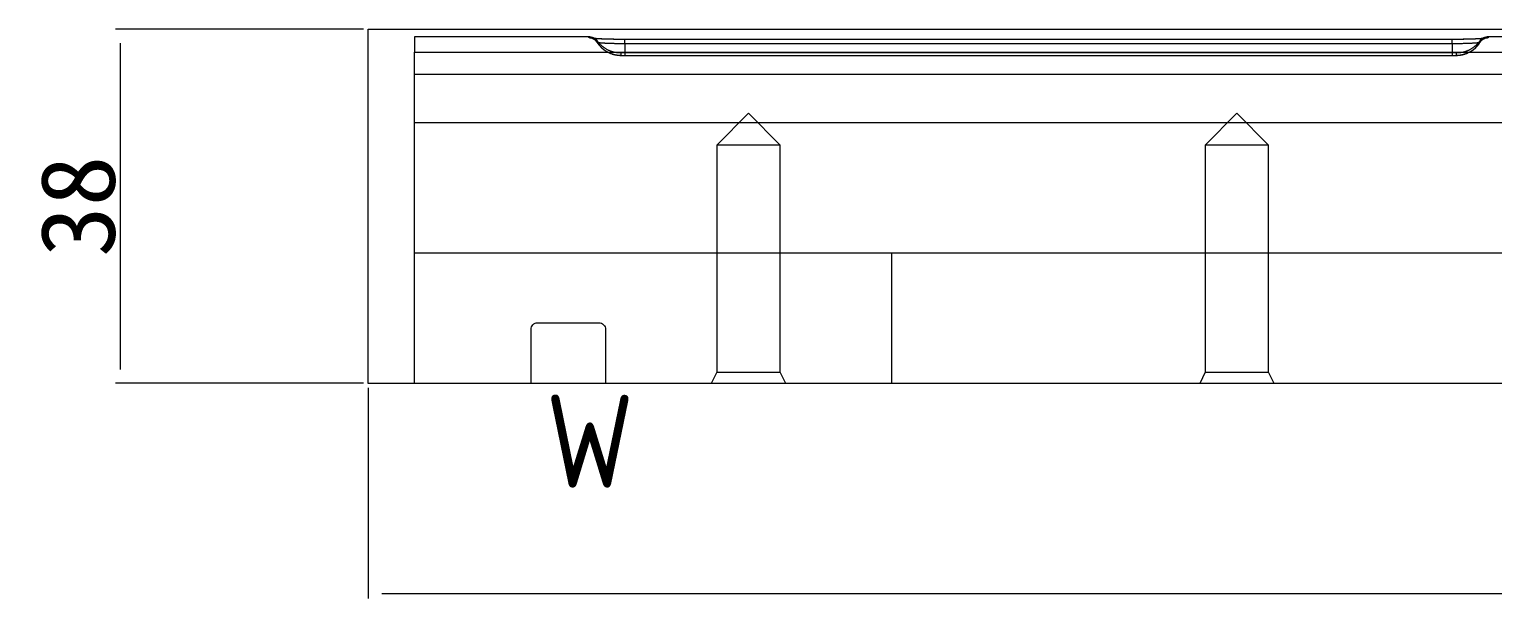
# Model space of a CAD drawing. Header units: millimetres. Extents: x 19685 to 20684, y 60589 to 61128.
# Drawn here: x 19685 to 19842.1, y 60976.4 to 61037.8 of the extents above; entities that cross this region are included whole.
import ezdxf

# ---------------------------------------------------------------- set-up
doc = ezdxf.new("R2010")
doc.units = ezdxf.units.MM
doc.linetypes.add('DASHED', pattern=[0])
doc.layers.add('dim', color=4, linetype='Continuous')
doc.layers.add('PUNCH', color=2, linetype='Continuous')
doc.styles.add('_PUG_ERP', font='txt')
doc.styles.add('gbenor', font='gbenor.shx', dxfattribs={"bigfont": 'gbcbig'})
doc.dimstyles.new('_PUG_ERP', dxfattribs={"dimtxt": 8, "dimasz": 1.5, "dimexe": 0.5, "dimexo": 0.5, "dimgap": 0.5, "dimtad": 1, "dimtxsty": '_PUG_ERP', "dimblk": 'CLOSEDBLANK', "dimcen": 0, "dimclrd": 4, "dimclre": 4, "dimclrt": 3, "dimazin": 3, "dimtfac": 1, "dimtmove": 0, "dimatfit": 3, "dimldrblk": 'CLOSEDBLANK', "dimlwd": 9, "dimlwe": 9})

# ---------------------------------------------------------------- blocks, each defined once
blk = doc.blocks.new('*D1267')
at = {"layer": 'Defpoints', "color": 0}
for p in [(19721.36, 60999.76), (20502.36, 60999.76), (19721.36, 60977.18)]:
    blk.add_point(p, dxfattribs=at)
at = {"layer": 'dim', "color": 4, "lineweight": 9}
for p, q in [((19721.36, 60999.26), (19721.36, 60976.68)), ((20502.36, 60999.26), (20502.36, 60976.68)), ((20500.86, 60977.18), (19722.86, 60977.18))]:
    blk.add_line(p, q, dxfattribs=at)
at = {"layer": 'dim', "color": 3, "lineweight": 18, "insert": (20111.86, 60981.68), "char_height": 8, "attachment_point": 5, "style": '_PUG_ERP'}
blk.add_mtext('781', dxfattribs=at)
blk = doc.blocks.new('_ClosedBlank')
blk = doc.blocks.new('*D1268')
at = {"layer": 'Defpoints', "color": 0}
for p in [(19721.36, 61037.76), (19694.74, 60999.76), (19721.36, 60999.76)]:
    blk.add_point(p, dxfattribs=at)
at = {"layer": 'dim', "color": 4, "lineweight": 9}
for p, q in [((19720.86, 61037.76), (19694.24, 61037.76)), ((19694.74, 61036.26), (19694.74, 61001.26)), ((19720.86, 60999.76), (19694.24, 60999.76))]:
    blk.add_line(p, q, dxfattribs=at)
at = {"layer": 'dim', "color": 3, "lineweight": 18, "insert": (19690.24, 61018.76), "char_height": 8, "attachment_point": 5, "rotation": 90, "style": '_PUG_ERP'}
blk.add_mtext('38', dxfattribs=at)

msp = doc.modelspace()

# ---------------------------------------------------------------- linework, layer by layer
at = {"layer": 'dim', "color": 252, "lineweight": 18}
msp.add_lwpolyline([(20502.361, 61037.755), (20502.361, 60999.755), (19721.361, 60999.755), (19721.361, 61037.755)], close=True, dxfattribs=at)
at = {"layer": 'PUNCH', "color": 151, "linetype": 'Continuous', "lineweight": 18}
for p, q in [((19745.189, 61036.936), (19726.361, 61036.936)), ((19726.361, 61036.936), (19726.361, 61036.93)), ((19726.361, 61036.93), (19726.361, 61035.317)), ((19837.774, 61036.668), (19748.948, 61036.668)), ((20496.48, 61036.936), (19841.533, 61036.936)), ((19726.361, 60999.755), (19726.361, 61035.317)), ((19726.361, 61035.317), (20496.48, 61035.317)), ((19738.861, 60999.755), (19726.361, 60999.755)), ((20229.861, 60999.755), (19746.861, 60999.755))]:
    msp.add_line(p, q, dxfattribs=at)
at = {"layer": 'PUNCH', "color": 155, "linetype": 'Continuous', "lineweight": 18}
for p, q in [((19745.085, 61036.93), (19726.361, 61036.93)), ((19745.085, 61036.868), (19745.085, 61036.93)), ((19748.948, 61036.666), (19748.948, 61036.668)), ((19837.774, 61036.666), (19748.948, 61036.666)), ((19837.774, 61036.666), (19837.774, 61036.668)), ((20496.48, 61036.93), (19841.638, 61036.93)), ((19841.638, 61036.93), (19841.638, 61036.868))]:
    msp.add_line(p, q, dxfattribs=at)
at = {"layer": 'PUNCH', "color": 155, "linetype": 'DASHED', "lineweight": 13, "ltscale": 0.700039}
for p, q in [((19745.936, 61036.555), (19745.936, 61036.394)), ((19748.948, 61036.236), (19748.948, 61036.668)), ((19748.948, 61036.236), (19748.948, 61034.943)), ((19748.948, 61036.236), (19837.774, 61036.236)), ((19837.774, 61036.236), (19837.774, 61036.668)), ((19837.774, 61036.236), (19837.774, 61034.943)), ((19840.786, 61036.394), (19840.786, 61036.555)), ((19748.489, 61035.211), (19748.489, 61034.971)), ((19748.948, 61034.947), (19837.774, 61034.947)), ((19838.233, 61034.971), (19838.233, 61035.211)), ((19726.361, 61032.936), (20496.48, 61032.936))]:
    msp.add_line(p, q, dxfattribs=at)
at = {"layer": 'PUNCH', "color": 151, "linetype": 'DASHED', "lineweight": 13, "ltscale": 0.700039}
for p, q in [((19838.233, 61035.211), (19748.489, 61035.211)), ((19748.948, 61034.943), (19837.774, 61034.943))]:
    msp.add_line(p, q, dxfattribs=at)
at = {"layer": 'PUNCH', "color": 5, "linetype": 'DASHED', "lineweight": 13, "ltscale": 0.700039}
for p, q in [((19762.211, 61028.738), (19758.808, 61025.335)), ((19765.614, 61025.335), (19762.211, 61028.738)), ((19814.661, 61028.738), (19811.258, 61025.335)), ((19818.064, 61025.335), (19814.661, 61028.738)), ((19758.808, 61025.335), (19758.808, 61000.949)), ((19762.211, 61025.335), (19758.808, 61025.335)), ((19765.614, 61025.335), (19762.211, 61025.335)), ((19765.614, 61000.949), (19765.614, 61025.335)), ((19811.258, 61025.335), (19811.258, 61000.949)), ((19814.661, 61025.335), (19811.258, 61025.335)), ((19818.064, 61025.335), (19814.661, 61025.335)), ((19818.064, 61000.949), (19818.064, 61025.335)), ((19758.808, 61000.949), (19758.211, 60999.755)), ((19758.808, 61000.949), (19765.614, 61000.949)), ((19766.211, 60999.755), (19765.614, 61000.949)), ((19811.258, 61000.949), (19810.661, 60999.755)), ((19811.258, 61000.949), (19818.064, 61000.949)), ((19818.661, 60999.755), (19818.064, 61000.949))]:
    msp.add_line(p, q, dxfattribs=at)
at = {"layer": 'PUNCH', "color": 2, "linetype": 'DASHED', "lineweight": 13, "ltscale": 0.700039}
for p, q in [((19726.361, 61027.755), (20496.48, 61027.755)), ((19726.361, 61013.755), (20229.861, 61013.755)), ((19777.561, 61013.755), (19777.561, 60999.755))]:
    msp.add_line(p, q, dxfattribs=at)
at = {"layer": 'PUNCH', "color": 151, "linetype": 'Continuous', "lineweight": 18}
for points in [[(19745.085, 61036.93), (19745.099, 61036.932), (19745.112, 61036.933), (19745.126, 61036.934), (19745.14, 61036.935), (19745.154, 61036.935), (19745.168, 61036.936), (19745.182, 61036.936), (19745.196, 61036.936), (19745.21, 61036.936), (19745.223, 61036.935), (19745.237, 61036.935), (19745.251, 61036.934), (19745.265, 61036.933), (19745.278, 61036.932), (19745.292, 61036.93), (19745.306, 61036.929), (19745.319, 61036.927), (19745.333, 61036.925), (19745.347, 61036.923), (19745.36, 61036.921), (19745.374, 61036.918), (19745.387, 61036.916), (19745.401, 61036.913), (19745.414, 61036.909), (19745.427, 61036.906), (19745.441, 61036.903), (19745.454, 61036.899), (19745.467, 61036.895), (19745.48, 61036.891), (19745.493, 61036.887), (19745.507, 61036.882), (19745.519, 61036.877), (19745.532, 61036.873), (19745.545, 61036.867), (19745.558, 61036.862), (19745.571, 61036.857), (19745.583, 61036.851), (19745.596, 61036.845), (19745.608, 61036.839), (19745.621, 61036.833), (19745.633, 61036.826), (19745.645, 61036.82), (19745.657, 61036.813), (19745.669, 61036.806), (19745.681, 61036.798), (19745.693, 61036.791), (19745.705, 61036.783), (19745.716, 61036.775), (19745.728, 61036.767), (19745.739, 61036.759)], [(19748.948, 61036.668), (19748.848, 61036.668), (19748.747, 61036.668), (19748.646, 61036.668), (19748.546, 61036.669), (19748.446, 61036.669), (19748.346, 61036.67), (19748.246, 61036.671), (19748.147, 61036.672), (19748.049, 61036.673), (19747.951, 61036.674), (19747.854, 61036.676), (19747.757, 61036.677), (19747.662, 61036.679), (19747.567, 61036.681), (19747.473, 61036.682), (19747.381, 61036.685), (19747.289, 61036.687), (19747.199, 61036.689), (19747.11, 61036.691), (19747.022, 61036.694), (19746.935, 61036.697), (19746.851, 61036.699), (19746.767, 61036.702), (19746.686, 61036.705), (19746.606, 61036.708), (19746.527, 61036.712), (19746.451, 61036.715), (19746.377, 61036.719), (19746.304, 61036.722), (19746.234, 61036.726), (19746.166, 61036.729), (19746.1, 61036.733), (19746.036, 61036.737), (19745.975, 61036.741), (19745.916, 61036.745), (19745.86, 61036.749), (19745.806, 61036.753), (19745.755, 61036.757), (19745.706, 61036.762), (19745.661, 61036.766), (19745.619, 61036.77), (19745.579, 61036.774), (19745.543, 61036.778), (19745.511, 61036.782), (19745.482, 61036.786), (19745.458, 61036.789), (19745.437, 61036.792), (19745.422, 61036.795), (19745.412, 61036.797), (19745.408, 61036.798)], [(19841.314, 61036.798), (19841.311, 61036.797), (19841.301, 61036.795), (19841.285, 61036.792), (19841.265, 61036.789), (19841.24, 61036.786), (19841.211, 61036.782), (19841.179, 61036.778), (19841.143, 61036.774), (19841.104, 61036.77), (19841.061, 61036.766), (19841.016, 61036.762), (19840.968, 61036.757), (19840.917, 61036.753), (19840.863, 61036.749), (19840.806, 61036.745), (19840.748, 61036.741), (19840.686, 61036.737), (19840.623, 61036.733), (19840.557, 61036.729), (19840.488, 61036.726), (19840.418, 61036.722), (19840.346, 61036.719), (19840.271, 61036.715), (19840.195, 61036.712), (19840.117, 61036.708), (19840.037, 61036.705), (19839.955, 61036.702), (19839.872, 61036.699), (19839.787, 61036.697), (19839.701, 61036.694), (19839.613, 61036.691), (19839.524, 61036.689), (19839.433, 61036.687), (19839.342, 61036.685), (19839.249, 61036.682), (19839.155, 61036.681), (19839.061, 61036.679), (19838.965, 61036.677), (19838.869, 61036.676), (19838.771, 61036.674), (19838.674, 61036.673), (19838.575, 61036.672), (19838.476, 61036.671), (19838.377, 61036.67), (19838.277, 61036.669), (19838.177, 61036.669), (19838.076, 61036.668), (19837.975, 61036.668), (19837.875, 61036.668), (19837.774, 61036.668)], [(19840.983, 61036.759), (19840.995, 61036.767), (19841.006, 61036.775), (19841.018, 61036.783), (19841.029, 61036.791), (19841.041, 61036.798), (19841.053, 61036.806), (19841.065, 61036.813), (19841.077, 61036.82), (19841.09, 61036.826), (19841.102, 61036.833), (19841.114, 61036.839), (19841.127, 61036.845), (19841.139, 61036.851), (19841.152, 61036.857), (19841.164, 61036.862), (19841.177, 61036.867), (19841.19, 61036.873), (19841.203, 61036.877), (19841.216, 61036.882), (19841.229, 61036.887), (19841.242, 61036.891), (19841.255, 61036.895), (19841.268, 61036.899), (19841.282, 61036.903), (19841.295, 61036.906), (19841.308, 61036.909), (19841.322, 61036.913), (19841.335, 61036.916), (19841.349, 61036.918), (19841.362, 61036.921), (19841.376, 61036.923), (19841.389, 61036.925), (19841.403, 61036.927), (19841.417, 61036.929), (19841.43, 61036.93), (19841.444, 61036.932), (19841.458, 61036.933), (19841.471, 61036.934), (19841.485, 61036.935), (19841.499, 61036.935), (19841.513, 61036.936), (19841.527, 61036.936), (19841.54, 61036.936), (19841.554, 61036.936), (19841.568, 61036.935), (19841.582, 61036.935), (19841.596, 61036.934), (19841.61, 61036.933), (19841.624, 61036.932), (19841.638, 61036.93)]]:
    msp.add_lwpolyline(points, dxfattribs=at)
at = {"layer": 'PUNCH', "color": 155, "linetype": 'Continuous', "lineweight": 18}
for points in [[(19748.948, 61036.666), (19748.824, 61036.666), (19748.701, 61036.667), (19748.579, 61036.667), (19748.457, 61036.668), (19748.337, 61036.669), (19748.217, 61036.67), (19748.098, 61036.671), (19747.98, 61036.672), (19747.864, 61036.674), (19747.748, 61036.676), (19747.633, 61036.678), (19747.519, 61036.68), (19747.405, 61036.682), (19747.292, 61036.685), (19747.181, 61036.688), (19747.073, 61036.691), (19746.967, 61036.694), (19746.863, 61036.697), (19746.762, 61036.701), (19746.662, 61036.704), (19746.565, 61036.708), (19746.47, 61036.712), (19746.378, 61036.716), (19746.288, 61036.72), (19746.2, 61036.725), (19746.115, 61036.729), (19746.033, 61036.734), (19745.954, 61036.739), (19745.879, 61036.744), (19745.807, 61036.749), (19745.738, 61036.754), (19745.672, 61036.759), (19745.61, 61036.765), (19745.551, 61036.77), (19745.495, 61036.776), (19745.442, 61036.782), (19745.393, 61036.788), (19745.347, 61036.794), (19745.305, 61036.8), (19745.267, 61036.806), (19745.232, 61036.812), (19745.201, 61036.818), (19745.174, 61036.824), (19745.15, 61036.83), (19745.13, 61036.836), (19745.114, 61036.843), (19745.101, 61036.849), (19745.092, 61036.856), (19745.087, 61036.862), (19745.085, 61036.868)], [(19841.638, 61036.868), (19841.636, 61036.862), (19841.63, 61036.856), (19841.621, 61036.849), (19841.608, 61036.843), (19841.592, 61036.836), (19841.572, 61036.83), (19841.548, 61036.824), (19841.521, 61036.818), (19841.49, 61036.812), (19841.455, 61036.806), (19841.417, 61036.8), (19841.375, 61036.794), (19841.329, 61036.788), (19841.28, 61036.782), (19841.227, 61036.776), (19841.171, 61036.77), (19841.111, 61036.765), (19841.049, 61036.759), (19840.983, 61036.754), (19840.914, 61036.749), (19840.842, 61036.744), (19840.766, 61036.739), (19840.687, 61036.734), (19840.605, 61036.729), (19840.52, 61036.725), (19840.432, 61036.72), (19840.342, 61036.716), (19840.249, 61036.712), (19840.155, 61036.708), (19840.058, 61036.704), (19839.959, 61036.7), (19839.857, 61036.697), (19839.754, 61036.694), (19839.648, 61036.691), (19839.54, 61036.688), (19839.429, 61036.685), (19839.316, 61036.682), (19839.203, 61036.68), (19839.089, 61036.678), (19838.974, 61036.676), (19838.858, 61036.674), (19838.741, 61036.672), (19838.624, 61036.671), (19838.505, 61036.67), (19838.386, 61036.669), (19838.265, 61036.668), (19838.144, 61036.667), (19838.021, 61036.667), (19837.898, 61036.666), (19837.774, 61036.666)]]:
    msp.add_lwpolyline(points, dxfattribs=at)
at = {"layer": 'PUNCH', "color": 151, "linetype": 'DASHED', "lineweight": 13, "ltscale": 0.700039}
for points in [[(19745.408, 61036.798), (19745.408, 61036.798), (19745.409, 61036.797), (19745.41, 61036.797), (19745.412, 61036.797), (19745.413, 61036.796), (19745.416, 61036.796), (19745.419, 61036.795), (19745.422, 61036.794), (19745.426, 61036.793), (19745.431, 61036.792), (19745.436, 61036.79), (19745.442, 61036.788), (19745.448, 61036.786), (19745.455, 61036.784), (19745.463, 61036.781), (19745.471, 61036.778), (19745.48, 61036.775), (19745.49, 61036.771), (19745.5, 61036.767), (19745.511, 61036.762), (19745.523, 61036.757), (19745.535, 61036.751), (19745.548, 61036.745), (19745.561, 61036.738), (19745.575, 61036.731), (19745.589, 61036.723), (19745.604, 61036.715), (19745.619, 61036.706), (19745.634, 61036.697), (19745.649, 61036.687), (19745.665, 61036.676), (19745.681, 61036.665), (19745.696, 61036.654), (19745.712, 61036.642), (19745.728, 61036.629), (19745.743, 61036.616), (19745.759, 61036.602), (19745.774, 61036.588), (19745.789, 61036.574), (19745.804, 61036.559), (19745.819, 61036.544), (19745.833, 61036.528), (19745.847, 61036.512), (19745.861, 61036.495), (19745.875, 61036.478), (19745.888, 61036.461), (19745.901, 61036.443), (19745.914, 61036.425), (19745.926, 61036.407), (19745.938, 61036.389)], [(19745.739, 61036.759), (19745.743, 61036.756), (19745.748, 61036.752), (19745.752, 61036.749), (19745.757, 61036.746), (19745.761, 61036.742), (19745.765, 61036.739), (19745.769, 61036.735), (19745.774, 61036.732), (19745.778, 61036.728), (19745.782, 61036.725), (19745.786, 61036.721), (19745.791, 61036.717), (19745.795, 61036.714), (19745.799, 61036.71), (19745.803, 61036.706), (19745.807, 61036.703), (19745.811, 61036.699), (19745.816, 61036.695), (19745.82, 61036.691), (19745.824, 61036.687), (19745.828, 61036.683), (19745.832, 61036.679), (19745.836, 61036.675), (19745.84, 61036.671), (19745.844, 61036.667), (19745.848, 61036.663), (19745.852, 61036.659), (19745.856, 61036.655), (19745.859, 61036.651), (19745.863, 61036.647), (19745.867, 61036.642), (19745.871, 61036.638), (19745.875, 61036.634), (19745.879, 61036.629), (19745.882, 61036.625), (19745.886, 61036.621), (19745.89, 61036.616), (19745.893, 61036.612), (19745.897, 61036.607), (19745.901, 61036.603), (19745.904, 61036.598), (19745.908, 61036.593), (19745.912, 61036.589), (19745.915, 61036.584), (19745.919, 61036.579), (19745.922, 61036.574), (19745.926, 61036.57), (19745.929, 61036.565), (19745.932, 61036.56), (19745.936, 61036.555)], [(19748.489, 61035.211), (19748.417, 61035.212), (19748.346, 61035.214), (19748.275, 61035.219), (19748.204, 61035.224), (19748.134, 61035.232), (19748.064, 61035.24), (19747.994, 61035.251), (19747.924, 61035.263), (19747.855, 61035.277), (19747.786, 61035.292), (19747.718, 61035.308), (19747.65, 61035.327), (19747.582, 61035.346), (19747.516, 61035.368), (19747.451, 61035.39), (19747.386, 61035.414), (19747.323, 61035.439), (19747.26, 61035.465), (19747.199, 61035.492), (19747.138, 61035.52), (19747.079, 61035.55), (19747.02, 61035.581), (19746.963, 61035.612), (19746.906, 61035.645), (19746.851, 61035.679), (19746.797, 61035.713), (19746.745, 61035.748), (19746.695, 61035.783), (19746.645, 61035.818), (19746.597, 61035.855), (19746.551, 61035.891), (19746.506, 61035.928), (19746.462, 61035.965), (19746.42, 61036.002), (19746.379, 61036.039), (19746.34, 61036.077), (19746.302, 61036.114), (19746.265, 61036.151), (19746.23, 61036.188), (19746.197, 61036.224), (19746.165, 61036.26), (19746.135, 61036.295), (19746.105, 61036.33), (19746.078, 61036.364), (19746.051, 61036.398), (19746.026, 61036.43), (19746.001, 61036.463), (19745.978, 61036.494), (19745.957, 61036.525), (19745.936, 61036.555)], [(19745.938, 61036.389), (19745.976, 61036.328), (19746.015, 61036.269), (19746.056, 61036.211), (19746.099, 61036.153), (19746.143, 61036.097), (19746.188, 61036.042), (19746.234, 61035.987), (19746.282, 61035.934), (19746.331, 61035.882), (19746.381, 61035.832), (19746.432, 61035.782), (19746.485, 61035.734), (19746.538, 61035.687), (19746.593, 61035.641), (19746.649, 61035.596), (19746.706, 61035.553), (19746.764, 61035.511), (19746.822, 61035.471), (19746.882, 61035.432), (19746.943, 61035.395), (19747.004, 61035.359), (19747.067, 61035.324), (19747.13, 61035.291), (19747.194, 61035.259), (19747.258, 61035.229), (19747.323, 61035.2), (19747.389, 61035.173), (19747.456, 61035.148), (19747.523, 61035.124), (19747.59, 61035.102), (19747.658, 61035.081), (19747.726, 61035.062), (19747.795, 61035.045), (19747.863, 61035.029), (19747.932, 61035.015), (19748, 61035.002), (19748.068, 61034.991), (19748.136, 61034.981), (19748.203, 61034.973), (19748.269, 61034.966), (19748.335, 61034.961), (19748.4, 61034.956), (19748.466, 61034.953), (19748.532, 61034.95), (19748.599, 61034.947), (19748.667, 61034.946), (19748.736, 61034.944), (19748.806, 61034.944), (19748.877, 61034.943), (19748.948, 61034.943)], [(19837.774, 61034.943), (19837.845, 61034.943), (19837.916, 61034.944), (19837.986, 61034.944), (19838.056, 61034.946), (19838.124, 61034.947), (19838.191, 61034.95), (19838.256, 61034.953), (19838.322, 61034.956), (19838.387, 61034.961), (19838.453, 61034.966), (19838.519, 61034.973), (19838.586, 61034.981), (19838.654, 61034.991), (19838.722, 61035.002), (19838.79, 61035.015), (19838.859, 61035.029), (19838.928, 61035.045), (19838.996, 61035.062), (19839.064, 61035.081), (19839.132, 61035.102), (19839.2, 61035.124), (19839.267, 61035.148), (19839.333, 61035.173), (19839.399, 61035.2), (19839.464, 61035.229), (19839.529, 61035.259), (19839.593, 61035.291), (19839.656, 61035.324), (19839.718, 61035.359), (19839.78, 61035.395), (19839.84, 61035.432), (19839.9, 61035.471), (19839.959, 61035.511), (19840.017, 61035.553), (19840.073, 61035.596), (19840.129, 61035.641), (19840.184, 61035.687), (19840.238, 61035.734), (19840.29, 61035.782), (19840.341, 61035.832), (19840.391, 61035.882), (19840.44, 61035.934), (19840.488, 61035.987), (19840.535, 61036.042), (19840.58, 61036.097), (19840.623, 61036.153), (19840.666, 61036.211), (19840.707, 61036.269), (19840.747, 61036.328), (19840.785, 61036.389)], [(19840.786, 61036.555), (19840.766, 61036.525), (19840.744, 61036.495), (19840.721, 61036.463), (19840.697, 61036.431), (19840.672, 61036.398), (19840.645, 61036.365), (19840.618, 61036.331), (19840.588, 61036.296), (19840.558, 61036.261), (19840.526, 61036.225), (19840.493, 61036.189), (19840.458, 61036.152), (19840.421, 61036.115), (19840.383, 61036.077), (19840.344, 61036.04), (19840.303, 61036.003), (19840.261, 61035.966), (19840.217, 61035.929), (19840.173, 61035.892), (19840.126, 61035.856), (19840.079, 61035.82), (19840.029, 61035.784), (19839.979, 61035.749), (19839.927, 61035.714), (19839.873, 61035.68), (19839.817, 61035.646), (19839.761, 61035.613), (19839.703, 61035.581), (19839.645, 61035.551), (19839.585, 61035.521), (19839.525, 61035.493), (19839.463, 61035.465), (19839.401, 61035.439), (19839.337, 61035.414), (19839.273, 61035.39), (19839.207, 61035.368), (19839.141, 61035.347), (19839.073, 61035.327), (19839.005, 61035.309), (19838.936, 61035.292), (19838.868, 61035.277), (19838.799, 61035.263), (19838.729, 61035.251), (19838.659, 61035.24), (19838.589, 61035.232), (19838.519, 61035.224), (19838.448, 61035.219), (19838.377, 61035.214), (19838.305, 61035.212), (19838.233, 61035.211)], [(19840.785, 61036.389), (19840.797, 61036.407), (19840.809, 61036.426), (19840.821, 61036.444), (19840.834, 61036.461), (19840.848, 61036.478), (19840.861, 61036.495), (19840.875, 61036.512), (19840.889, 61036.528), (19840.904, 61036.544), (19840.918, 61036.559), (19840.933, 61036.574), (19840.949, 61036.589), (19840.964, 61036.603), (19840.979, 61036.616), (19840.995, 61036.629), (19841.011, 61036.642), (19841.026, 61036.654), (19841.042, 61036.666), (19841.058, 61036.677), (19841.073, 61036.687), (19841.089, 61036.697), (19841.104, 61036.706), (19841.119, 61036.715), (19841.134, 61036.724), (19841.148, 61036.731), (19841.162, 61036.739), (19841.175, 61036.745), (19841.188, 61036.751), (19841.2, 61036.757), (19841.212, 61036.762), (19841.223, 61036.767), (19841.233, 61036.771), (19841.243, 61036.775), (19841.252, 61036.778), (19841.26, 61036.781), (19841.268, 61036.784), (19841.275, 61036.786), (19841.281, 61036.788), (19841.287, 61036.79), (19841.292, 61036.792), (19841.296, 61036.793), (19841.3, 61036.794), (19841.304, 61036.795), (19841.307, 61036.796), (19841.309, 61036.796), (19841.311, 61036.797), (19841.312, 61036.797), (19841.313, 61036.797), (19841.314, 61036.798), (19841.314, 61036.798)], [(19840.786, 61036.555), (19840.79, 61036.56), (19840.793, 61036.565), (19840.797, 61036.57), (19840.8, 61036.574), (19840.804, 61036.579), (19840.807, 61036.584), (19840.811, 61036.589), (19840.814, 61036.593), (19840.818, 61036.598), (19840.822, 61036.603), (19840.825, 61036.607), (19840.829, 61036.612), (19840.833, 61036.616), (19840.836, 61036.621), (19840.84, 61036.625), (19840.844, 61036.629), (19840.848, 61036.634), (19840.851, 61036.638), (19840.855, 61036.642), (19840.859, 61036.647), (19840.863, 61036.651), (19840.867, 61036.655), (19840.871, 61036.659), (19840.875, 61036.663), (19840.879, 61036.667), (19840.883, 61036.671), (19840.887, 61036.675), (19840.891, 61036.679), (19840.895, 61036.683), (19840.899, 61036.687), (19840.903, 61036.691), (19840.907, 61036.695), (19840.911, 61036.699), (19840.915, 61036.703), (19840.919, 61036.706), (19840.923, 61036.71), (19840.927, 61036.714), (19840.932, 61036.717), (19840.936, 61036.721), (19840.94, 61036.725), (19840.944, 61036.728), (19840.949, 61036.732), (19840.953, 61036.735), (19840.957, 61036.739), (19840.961, 61036.742), (19840.966, 61036.746), (19840.97, 61036.749), (19840.974, 61036.752), (19840.979, 61036.756), (19840.983, 61036.759)]]:
    msp.add_lwpolyline(points, dxfattribs=at)
at = {"layer": 'PUNCH', "color": 155, "linetype": 'DASHED', "lineweight": 13, "ltscale": 0.700039}
for points in [[(19745.936, 61036.394), (19745.937, 61036.389), (19745.941, 61036.384), (19745.948, 61036.379), (19745.958, 61036.374), (19745.971, 61036.369), (19745.987, 61036.364), (19746.005, 61036.359), (19746.026, 61036.355), (19746.05, 61036.35), (19746.076, 61036.345), (19746.106, 61036.34), (19746.138, 61036.336), (19746.173, 61036.331), (19746.211, 61036.327), (19746.252, 61036.322), (19746.296, 61036.318), (19746.342, 61036.313), (19746.391, 61036.309), (19746.442, 61036.305), (19746.496, 61036.301), (19746.552, 61036.297), (19746.61, 61036.293), (19746.672, 61036.289), (19746.735, 61036.285), (19746.802, 61036.282), (19746.87, 61036.278), (19746.941, 61036.275), (19747.013, 61036.272), (19747.088, 61036.269), (19747.164, 61036.266), (19747.242, 61036.263), (19747.322, 61036.26), (19747.404, 61036.258), (19747.487, 61036.255), (19747.572, 61036.253), (19747.657, 61036.251), (19747.744, 61036.249), (19747.832, 61036.247), (19747.921, 61036.245), (19748.01, 61036.244), (19748.101, 61036.242), (19748.193, 61036.241), (19748.285, 61036.24), (19748.379, 61036.239), (19748.473, 61036.238), (19748.568, 61036.238), (19748.663, 61036.237), (19748.758, 61036.237), (19748.853, 61036.237), (19748.948, 61036.236)], [(19837.774, 61036.236), (19837.869, 61036.237), (19837.965, 61036.237), (19838.06, 61036.237), (19838.155, 61036.238), (19838.25, 61036.238), (19838.343, 61036.239), (19838.436, 61036.24), (19838.529, 61036.241), (19838.62, 61036.242), (19838.711, 61036.244), (19838.8, 61036.245), (19838.889, 61036.247), (19838.977, 61036.249), (19839.065, 61036.251), (19839.151, 61036.253), (19839.236, 61036.255), (19839.319, 61036.258), (19839.4, 61036.26), (19839.479, 61036.263), (19839.557, 61036.266), (19839.633, 61036.269), (19839.707, 61036.272), (19839.779, 61036.275), (19839.849, 61036.278), (19839.918, 61036.282), (19839.985, 61036.285), (19840.049, 61036.289), (19840.11, 61036.293), (19840.169, 61036.297), (19840.225, 61036.301), (19840.28, 61036.305), (19840.331, 61036.309), (19840.38, 61036.313), (19840.427, 61036.318), (19840.47, 61036.322), (19840.511, 61036.327), (19840.549, 61036.331), (19840.584, 61036.336), (19840.616, 61036.34), (19840.645, 61036.345), (19840.672, 61036.35), (19840.696, 61036.355), (19840.717, 61036.359), (19840.736, 61036.364), (19840.751, 61036.369), (19840.764, 61036.374), (19840.774, 61036.379), (19840.781, 61036.384), (19840.785, 61036.389), (19840.786, 61036.394)], [(19748.489, 61034.971), (19748.489, 61034.97), (19748.49, 61034.969), (19748.491, 61034.969), (19748.492, 61034.968), (19748.493, 61034.967), (19748.495, 61034.966), (19748.497, 61034.966), (19748.5, 61034.965), (19748.503, 61034.964), (19748.506, 61034.963), (19748.51, 61034.963), (19748.514, 61034.962), (19748.518, 61034.961), (19748.523, 61034.96), (19748.529, 61034.96), (19748.535, 61034.959), (19748.541, 61034.958), (19748.548, 61034.958), (19748.555, 61034.957), (19748.563, 61034.956), (19748.571, 61034.956), (19748.58, 61034.955), (19748.589, 61034.954), (19748.598, 61034.954), (19748.608, 61034.953), (19748.618, 61034.953), (19748.628, 61034.952), (19748.639, 61034.952), (19748.651, 61034.951), (19748.662, 61034.951), (19748.675, 61034.951), (19748.687, 61034.95), (19748.701, 61034.95), (19748.714, 61034.949), (19748.729, 61034.949), (19748.743, 61034.949), (19748.758, 61034.949), (19748.773, 61034.948), (19748.786, 61034.948), (19748.8, 61034.948), (19748.813, 61034.948), (19748.827, 61034.948), (19748.842, 61034.947), (19748.856, 61034.947), (19748.871, 61034.947), (19748.886, 61034.947), (19748.901, 61034.947), (19748.917, 61034.947), (19748.932, 61034.947), (19748.948, 61034.947)], [(19837.774, 61034.947), (19837.789, 61034.947), (19837.805, 61034.947), (19837.82, 61034.947), (19837.835, 61034.947), (19837.85, 61034.947), (19837.865, 61034.947), (19837.879, 61034.947), (19837.894, 61034.948), (19837.908, 61034.948), (19837.922, 61034.948), (19837.936, 61034.948), (19837.949, 61034.948), (19837.963, 61034.949), (19837.978, 61034.949), (19837.992, 61034.949), (19838.006, 61034.949), (19838.019, 61034.95), (19838.033, 61034.95), (19838.045, 61034.95), (19838.058, 61034.951), (19838.07, 61034.951), (19838.081, 61034.952), (19838.092, 61034.952), (19838.103, 61034.953), (19838.114, 61034.953), (19838.123, 61034.954), (19838.132, 61034.954), (19838.141, 61034.955), (19838.15, 61034.955), (19838.158, 61034.956), (19838.166, 61034.957), (19838.173, 61034.957), (19838.18, 61034.958), (19838.187, 61034.959), (19838.193, 61034.96), (19838.199, 61034.96), (19838.204, 61034.961), (19838.209, 61034.962), (19838.213, 61034.963), (19838.216, 61034.963), (19838.219, 61034.964), (19838.222, 61034.965), (19838.225, 61034.965), (19838.227, 61034.966), (19838.229, 61034.967), (19838.23, 61034.968), (19838.232, 61034.969), (19838.232, 61034.969), (19838.233, 61034.97), (19838.233, 61034.971)]]:
    msp.add_lwpolyline(points, dxfattribs=at)
at = {"layer": 'PUNCH', "color": 1, "lineweight": 18}
msp.add_lwpolyline([(19738.861, 60999.755), (19738.861, 61005.555, -0.4142136), (19739.561, 61006.255), (19746.161, 61006.255, -0.4142136), (19746.861, 61005.555), (19746.861, 60999.755)], format="xyb", dxfattribs=at)
at = {"layer": 'PUNCH', "color": 155, "linetype": 'Continuous', "lineweight": 18}
for centre, major_axis, start_param, end_param in [((19745.085, 61035.87), (1, 0), 1.161098, 1.5707963), ((19841.638, 61035.87), (-1, 0), 4.712389, 5.1220873)]:
    msp.add_ellipse(centre, major_axis=major_axis, ratio=0.99863, start_param=start_param, end_param=end_param, dxfattribs=at)
at = {"layer": 'PUNCH', "color": 155, "linetype": 'DASHED', "lineweight": 13, "ltscale": 0.700039}
for centre, major_axis, start_param, end_param in [((19745.085, 61035.87), (1, 0), 0.5527151, 1.1610981), ((19748.489, 61037.967), (3, 0), 3.6943078, 4.712389), ((19838.233, 61037.967), (-3, 0), 1.5707963, 2.5888775), ((19841.638, 61035.87), (-1, 0), 5.1220873, 5.7304702)]:
    msp.add_ellipse(centre, major_axis=major_axis, ratio=0.99863, start_param=start_param, end_param=end_param, dxfattribs=at)

# ---------------------------------------------------------------- texts
at = {"layer": 'dim', "color": 4, "lineweight": 18, "style": 'gbenor'}
msp.add_text('W', height=10, dxfattribs=at).set_placement((19740.431, 60988.56))

# ---------------------------------------------------------------- dimensions: what is measured, and where the dimension line sits
at = {"layer": 'dim', "lineweight": 18}
dim = msp.add_linear_dim(base=(19694.74, 60999.755), p1=(19721.361, 61037.755), p2=(19721.361, 60999.755), angle=90, dimstyle='_PUG_ERP', dxfattribs=at)
dim.commit()
dim.dimension.update_dxf_attribs({"geometry": '*D1268', "text_midpoint": (19690.24, 61018.755)})
dim = msp.add_linear_dim(base=(19721.361, 60977.178), p1=(20502.361, 60999.755), p2=(19721.361, 60999.755), dimstyle='_PUG_ERP', dxfattribs=at)
dim.commit()
dim.dimension.update_dxf_attribs({"geometry": '*D1267', "text_midpoint": (20111.861, 60981.678)})

doc.saveas('drawing.dxf')
